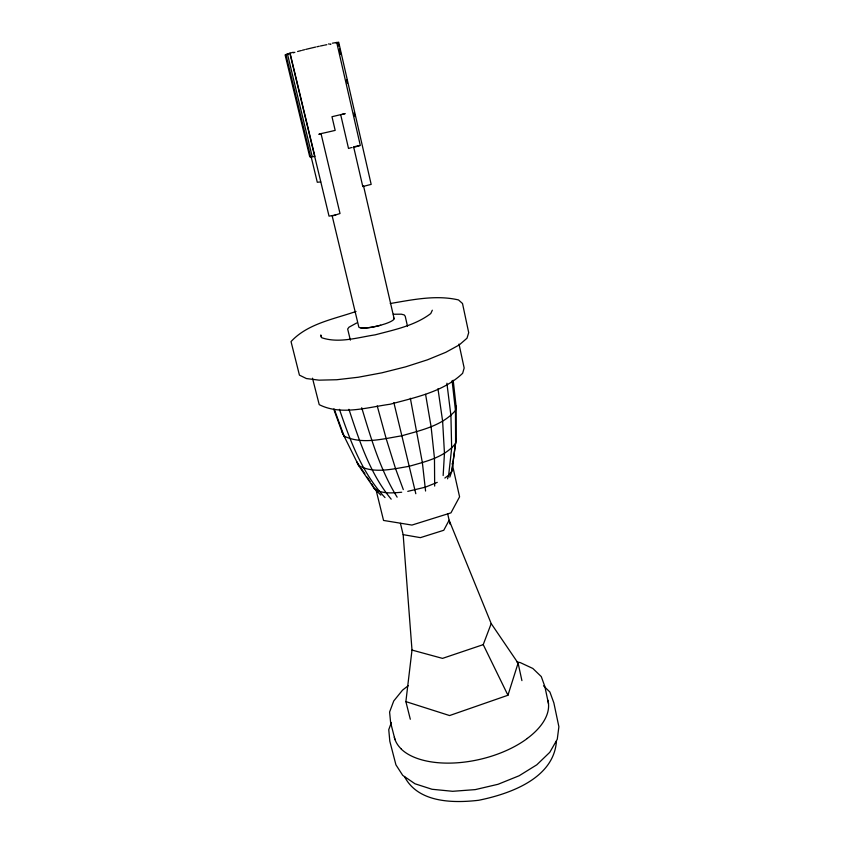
<?xml version="1.0" encoding="UTF-8"?>
<svg xmlns="http://www.w3.org/2000/svg" width="844" height="844" viewBox="0 0 844 844"><rect width="100%" height="100%" fill="white"/><g stroke="black" fill="none" stroke-linecap="round" stroke-linejoin="round"><path stroke-width="1.27" d="M443.153 475.531L444.461 453.27L442.625 421.167L437.973 388.767M410.311 719.246L405.88 701.617L411.999 650.07L403.158 534.653L400.425 523.322M453.196 380.243L456.077 406.038L456.119 439.154L451.835 471.184L449.789 477.124M434.671 486.081L434.47 458.229L431.084 426.642L425.587 394.359M556.439 741.095C553.938 778.484 509.808 793.961 478.643 800.281C452.975 803.245 418.096 802.844 404.498 776.586M456.077 406.038L455.475 410.49L455.602 443.385C444.514 457.459 425.481 461.541 409.087 466.331C392.776 468.969 374.103 473.948 358.7 465.645L356.864 461.963L359.787 466.299M456.119 439.154L451.835 471.184L448.66 475.246L444.841 478.052M405.88 701.617L449.588 715.554L507.94 695.256L518.1 663.141L491.208 623.589L449.124 520.221L443.765 530.275L420.407 537.639L403.158 534.653M447.531 478.812L448.66 475.246L451.656 448.196L450.928 415.649L446.898 383.218M391.394 722.464L388.757 729.68L389.812 741.211L395.92 764.822L402.736 775.383L414.995 783.781L432.012 789.267L452.616 791.303L475.246 789.615L498.044 784.287L519.134 775.763L536.826 764.791L549.803 752.289L557.262 739.291L558.886 726.758L553.854 702.883L549.898 692.027L543.525 685.824M507.94 695.256L483.232 644.637L491.208 623.589M432.318 310.212L430.767 313.546C414.752 325.731 394.253 329.761 375.2 334.836C357.803 337.463 339.003 343.561 321.733 337.748L320.794 334.984L321.406 337.452M359.227 145.653L353.636 146.835L362.793 186.535L363.542 185.944L394.127 318.694M408.401 685.56L402.525 690.149L393.737 700.974L389.601 712.019L390.614 722.559L394.992 739.618M437.255 482.367L425.408 487.157L407.768 491.366M356.822 322.904L348.962 327.219L347.665 329.012L350.365 340.143M286.886 54.385L285.114 54.902L309.737 156.815L311.236 156.562M342.168 114.404L345.164 113.602L331.977 116.715L335.173 130.377A19.053 0.644 -13.2 0 1 321.026 133.595L318.842 134.344L321.427 133.785M332.125 215.684L358.7 326.565A18.294 3.524 -13.2 0 0 360.81 327.905A18.178 3.503 -13.2 0 0 380.771 325.183L385.117 323.853A18.294 3.524 -13.2 0 0 393.504 317.903M483.232 644.637L442.52 658.383L411.999 650.07M356.02 311.457C333.802 319.201 307.575 323.611 291.032 341.588L299.43 375.126L306.383 378.545L319.074 380.159L336.767 379.737L358.246 377.247L381.826 372.837L405.553 366.866L427.475 359.818L445.822 352.296L459.273 344.911L466.996 338.222L468.705 332.673L462.512 303.513L458.503 299.936C436 294.704 412.611 299.747 390.244 303.523M351.621 147.531L348.519 148.46L340.659 114.573M288.342 53.879L285.916 54.544L310.613 156.857L313.04 156.425M293.301 52.265L289.861 53.193L329.033 216.138L335.659 214.998M353.003 147.595L360.304 145.453L336.724 42.453L332.409 43.192M320.699 181.924L317.291 182.262L311.151 156.784M362.793 186.535L371.17 184.382L338.697 42.2L335.638 42.738M333.317 215.705L340.016 213.511L321.026 133.595M401.691 492.242C392.671 492.991 382.522 494.109 374.557 488.919L358.7 465.645L342.168 432.265L333.718 409.118M393.336 314.242L401.354 314.19L404.213 314.939L405.215 316.236L407.483 326.185M328.516 43.951L329.086 43.941M516.686 661.865L520.315 662.624L532.849 668.469L541.278 676.582L544.855 686.52L548.516 703.759M338.054 42.538L339.014 46.399M342.168 432.265L344.088 436.126C362.034 444.777 383.081 438.817 401.744 435.81C420.523 430.313 442.161 425.977 455.475 410.49L452.089 380.697M380.866 495.122L374.557 488.919L371.497 483.612M385.001 497.57C362.065 473.125 350.165 440.547 339.436 409.329M391.194 499.173C369.799 473.463 359.301 440.621 348.92 409.298M397.134 497.158C380.159 469.781 371.033 438.363 361.707 407.736M361.253 468.462L364.914 473.874M367.108 477.124L370.031 481.449M403.305 489.583L395.614 468.842L386.214 438.764L377.215 405.901M334.277 409.192L344.088 436.126M312.491 378.196L319.222 404.645C341.06 415.712 367.224 407.357 390.16 404.234C415.29 397.397 443.216 391.89 462.639 373.312L464.168 368.005L459.009 344.057M415.807 493.719L393.874 402.662M375.823 488.971L383.545 520.442L411.925 525.073L450.96 512.857L459.579 496.821L452.141 463.609M447.7 513.943L450 524.071M339.604 48.952L340.765 54.058M346.599 79.558L347.475 83.387M354.174 112.716L355.05 116.546M339.847 50.366L340.712 54.185M518.1 663.141L521.909 680.612M410.353 398.262L422.38 462.702L425.576 491.029M380.686 325.214A18.062 3.481 -13.2 0 1 360.81 327.905M293.385 52.824A19.423 0.665 -13.2 0 1 294.883 52.307M297.584 51.516A19.423 0.665 -13.2 0 1 301.287 50.534M302.342 50.26A19.423 0.665 -13.2 0 1 304.589 49.691M305.76 49.406A19.423 0.665 -13.2 0 1 315.667 47.053M316.89 46.779A19.423 0.665 -13.2 0 1 319.275 46.251M320.414 46.009A19.423 0.665 -13.2 0 1 323.6 45.333M324.55 45.133A19.423 0.665 -13.2 0 1 326.839 44.69M329.972 44.162A19.423 0.665 -13.2 0 1 330.5 44.394M527.331 738.458A78.798 41.039 -13.2 0 1 401.333 749.166M401.417 749.124A79.621 41.451 -13.2 0 1 394.317 737.308M547.861 700.203A79.589 41.419 -13.2 0 1 527.278 738.437M288.237 53.71L287.445 53.974L312.227 156.773L314.896 156.393L290.083 53.183L288.237 53.71"/></g></svg>
